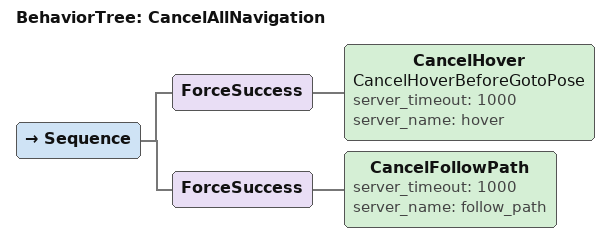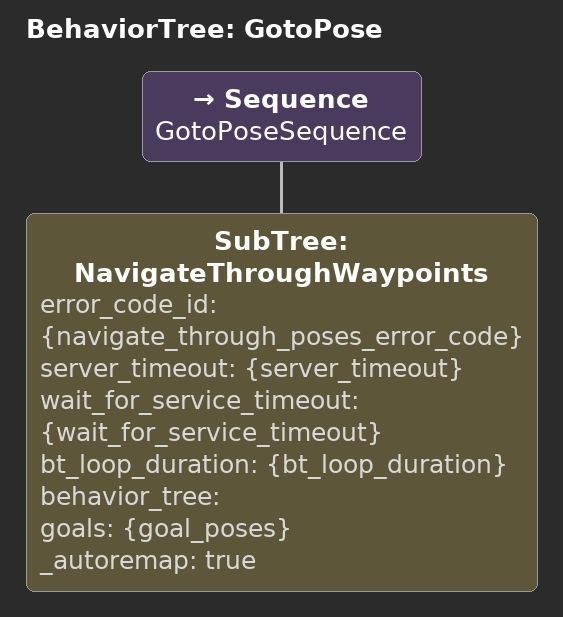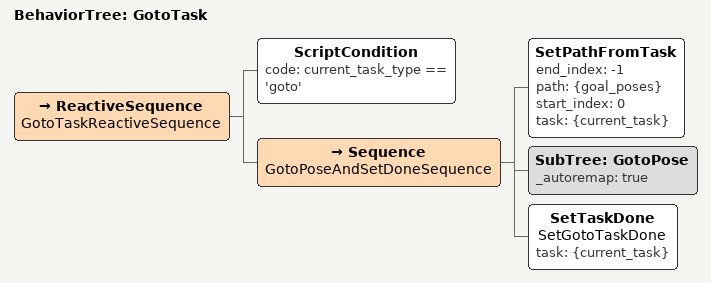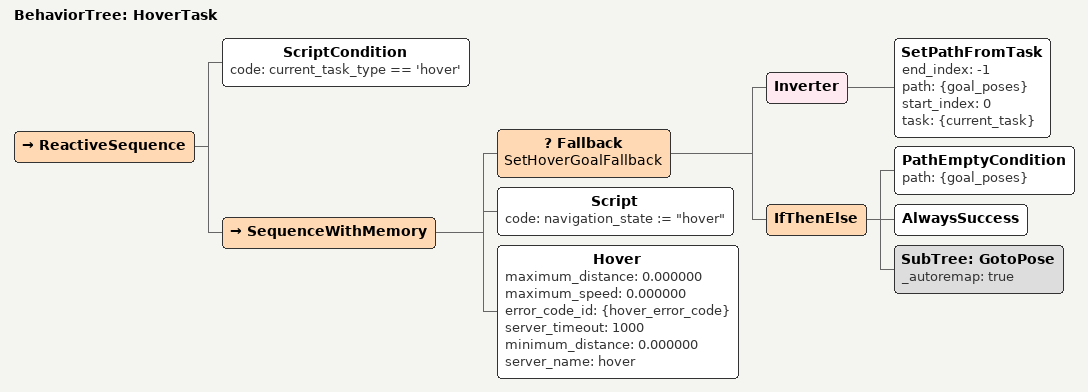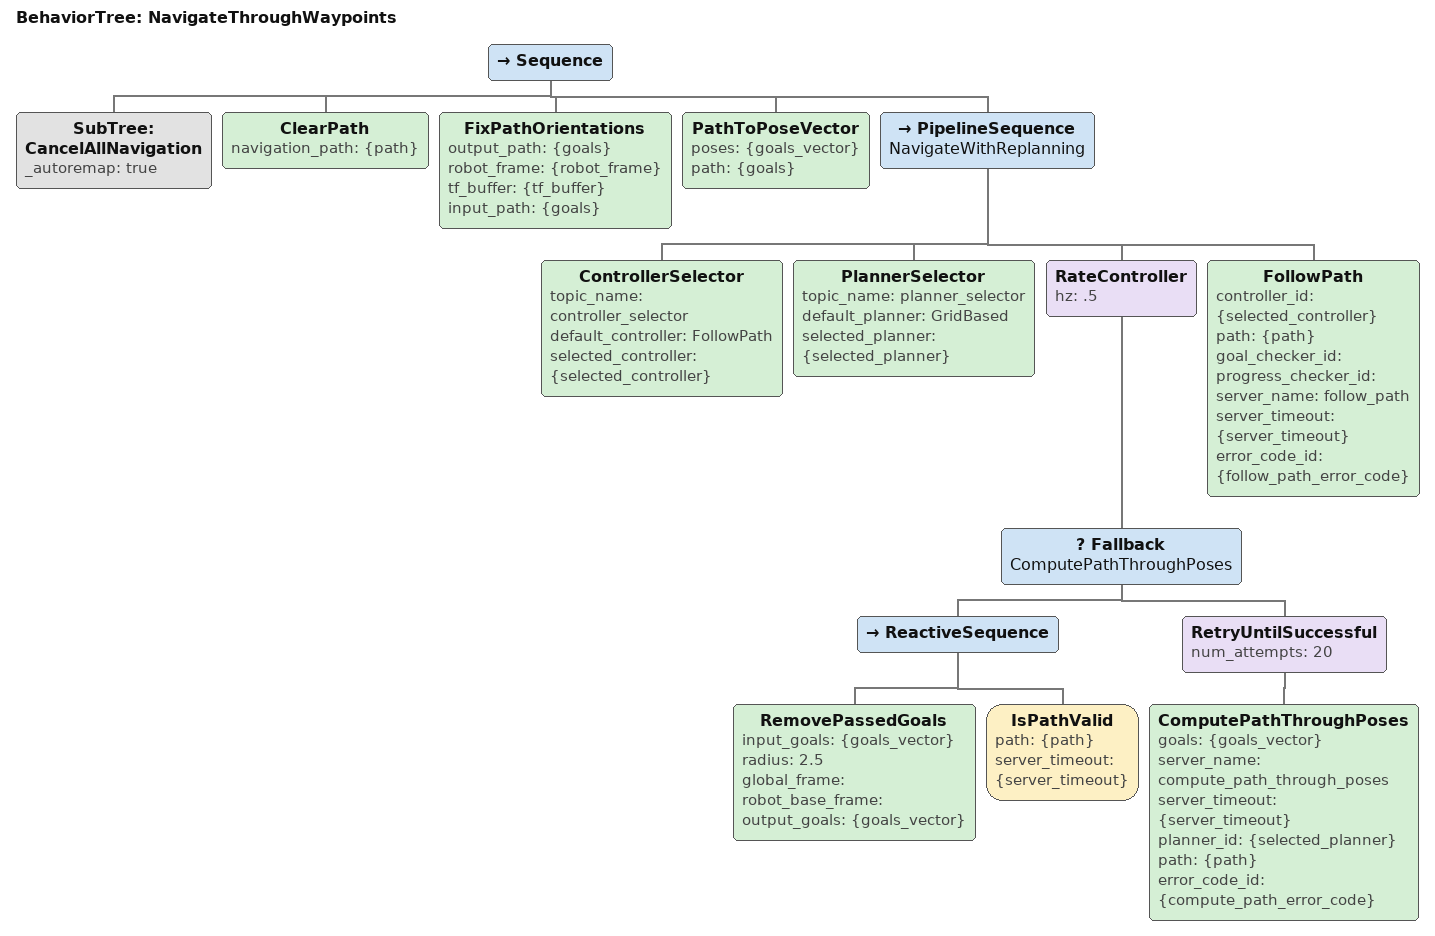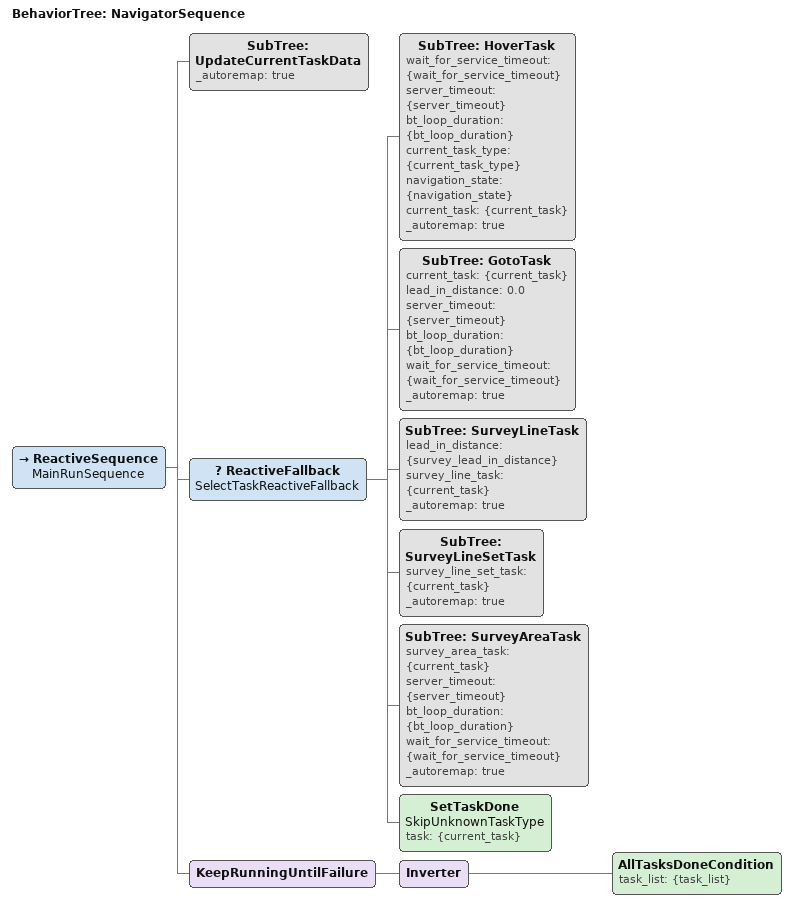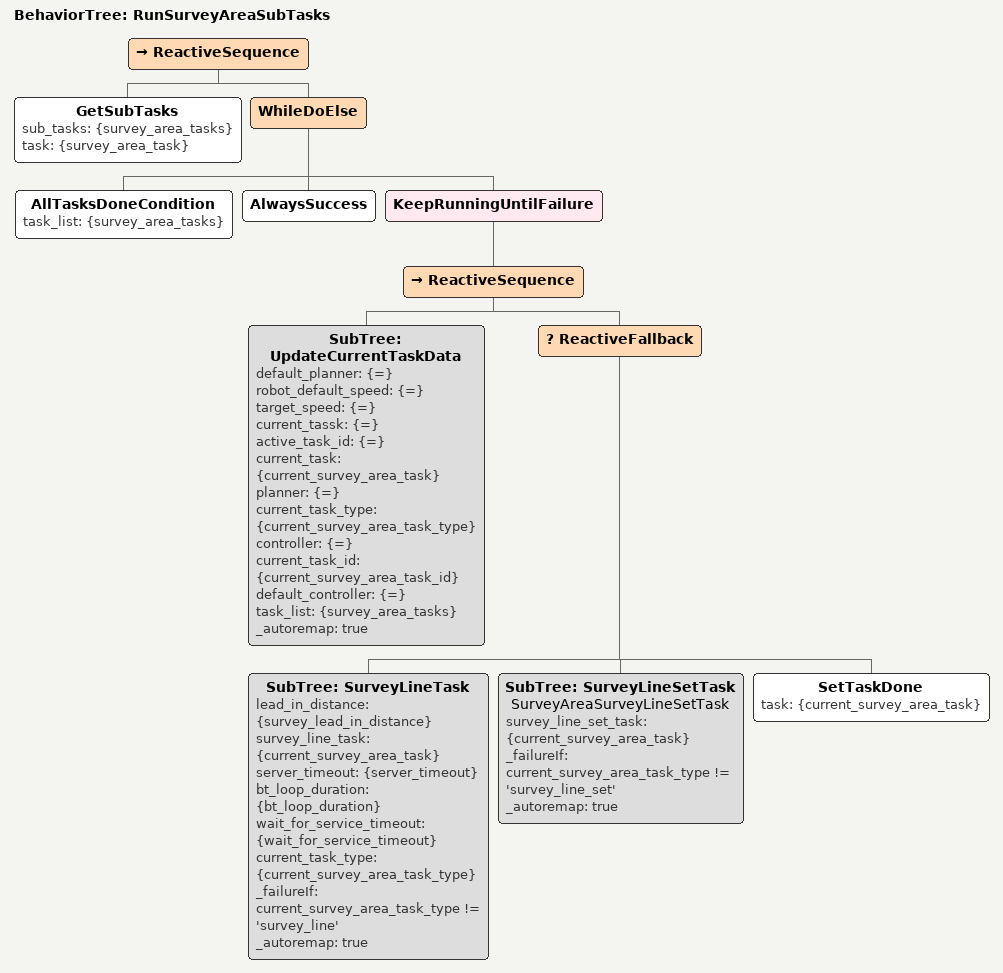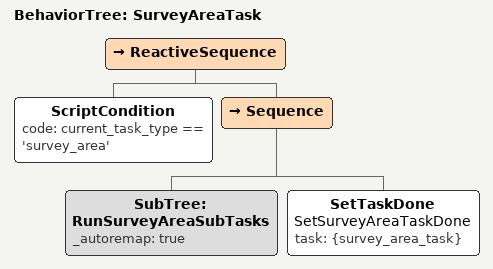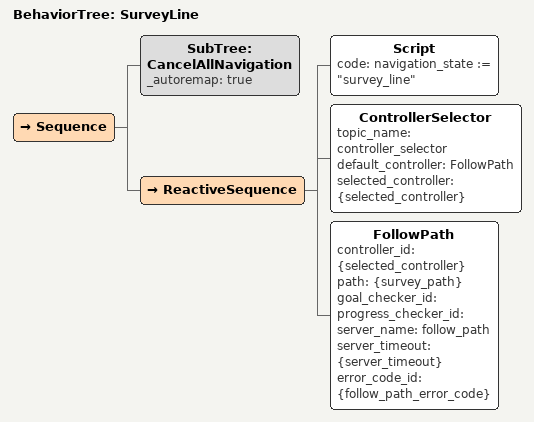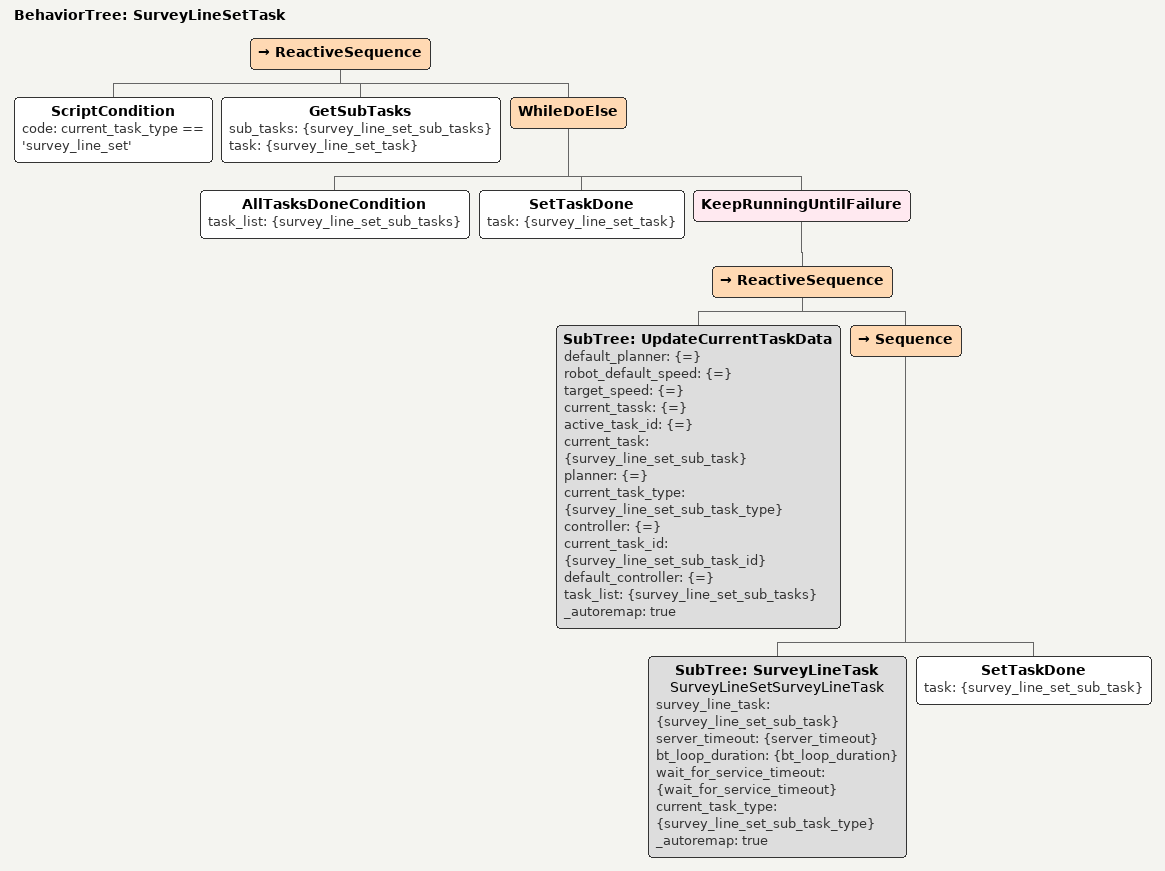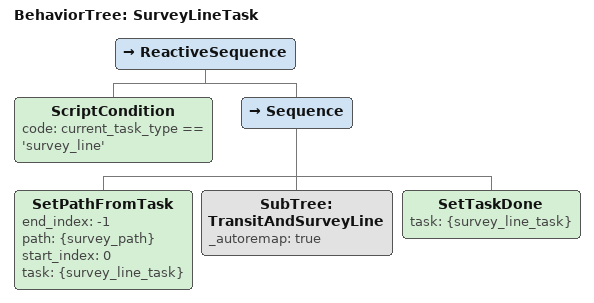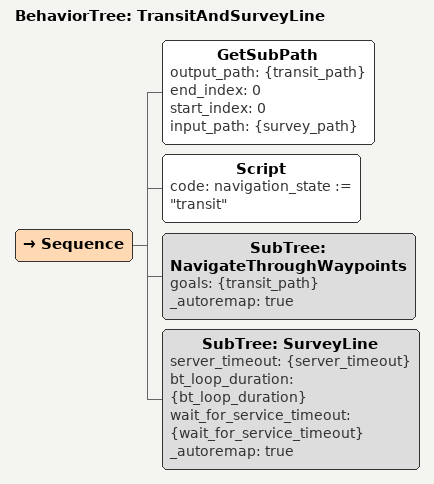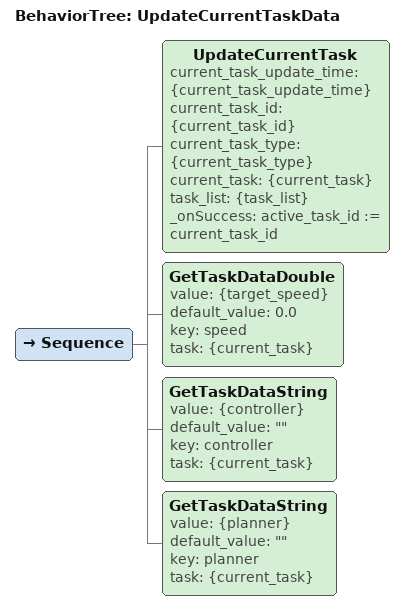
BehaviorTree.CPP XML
<?xml version="1.0" encoding="UTF-8"?>
<root BTCPP_format="4"
      main_tree_to_execute="NavigatorSequence">
  <BehaviorTree ID="CancelAllNavigation">
    <Sequence>
      <ForceSuccess>
        <CancelHover name="CancelHoverBeforeGotoPose"
                     server_timeout="1000"
                     server_name="hover"/>
      </ForceSuccess>
      <ForceSuccess>
        <CancelFollowPath server_timeout="1000"
                          server_name="follow_path"/>
      </ForceSuccess>
    </Sequence>
  </BehaviorTree>

  <BehaviorTree ID="GotoPose">
    <Sequence name="GotoPoseSequence">
      <SubTree ID="NavigateThroughWaypoints"
               error_code_id="{navigate_through_poses_error_code}"
               server_timeout="{server_timeout}"
               wait_for_service_timeout="{wait_for_service_timeout}"
               bt_loop_duration="{bt_loop_duration}"
               behavior_tree=""
               goals="{goal_poses}"
               _autoremap="true"/>
    </Sequence>
  </BehaviorTree>

  <BehaviorTree ID="GotoTask">
    <ReactiveSequence name="GotoTaskReactiveSequence">
      <ScriptCondition code="current_task_type == &apos;goto&apos;"/>
      <Sequence name="GotoPoseAndSetDoneSequence">
        <SetPathFromTask end_index="-1"
                         path="{goal_poses}"
                         start_index="0"
                         task="{current_task}"/>
        <SubTree ID="GotoPose"
                 _autoremap="true"/>
        <SetTaskDone name="SetGotoTaskDone"
                     task="{current_task}"/>
      </Sequence>
    </ReactiveSequence>
  </BehaviorTree>

  <BehaviorTree ID="HoverTask">
    <ReactiveSequence>
      <ScriptCondition code="current_task_type == &apos;hover&apos;"/>
      <SequenceWithMemory>
        <Fallback name="SetHoverGoalFallback">
          <Inverter>
            <SetPathFromTask end_index="-1"
                             path="{goal_poses}"
                             start_index="0"
                             task="{current_task}"/>
          </Inverter>
          <IfThenElse>
            <PathEmptyCondition path="{goal_poses}"/>
            <AlwaysSuccess/>
            <SubTree ID="GotoPose"
                     _autoremap="true"/>
          </IfThenElse>
        </Fallback>
        <Script code="navigation_state := &quot;hover&quot;"/>
        <Hover maximum_distance="0.000000"
               maximum_speed="0.000000"
               error_code_id="{hover_error_code}"
               server_timeout="1000"
               minimum_distance="0.000000"
               server_name="hover"/>
      </SequenceWithMemory>
    </ReactiveSequence>
  </BehaviorTree>

  <BehaviorTree ID="NavigateThroughWaypoints">
    <Sequence>
      <SubTree ID="CancelAllNavigation"
               _autoremap="true"/>
      <ClearPath navigation_path="{path}"/>
      <FixPathOrientations output_path="{goals}"
                           robot_frame="{robot_frame}"
                           tf_buffer="{tf_buffer}"
                           input_path="{goals}"/>
      <PathToPoseVector poses="{goals_vector}"
                        path="{goals}"/>
      <PipelineSequence name="NavigateWithReplanning">
        <ControllerSelector topic_name="controller_selector"
                            default_controller="FollowPath"
                            selected_controller="{selected_controller}"/>
        <PlannerSelector topic_name="planner_selector"
                         default_planner="GridBased"
                         selected_planner="{selected_planner}"/>
        <RateController hz=".5">
          <Fallback name="ComputePathThroughPoses">
            <ReactiveSequence>
              <RemovePassedGoals input_goals="{goals_vector}"
                                 radius="2.5"
                                 global_frame=""
                                 robot_base_frame=""
                                 output_goals="{goals_vector}"/>
              <IsPathValid path="{path}"
                           server_timeout="{server_timeout}"/>
            </ReactiveSequence>
            <RetryUntilSuccessful num_attempts="20">
              <ComputePathThroughPoses goals="{goals_vector}"
                                       server_name="compute_path_through_poses"
                                       server_timeout="{server_timeout}"
                                       planner_id="{selected_planner}"
                                       path="{path}"
                                       error_code_id="{compute_path_error_code}"/>
            </RetryUntilSuccessful>
          </Fallback>
        </RateController>
        <FollowPath controller_id="{selected_controller}"
                    path="{path}"
                    goal_checker_id=""
                    progress_checker_id=""
                    server_name="follow_path"
                    server_timeout="{server_timeout}"
                    error_code_id="{follow_path_error_code}"/>
      </PipelineSequence>
    </Sequence>
  </BehaviorTree>

  <BehaviorTree ID="NavigatorSequence">
    <ReactiveSequence name="MainRunSequence">
      <SubTree ID="UpdateCurrentTaskData"
               _autoremap="true"/>
      <ReactiveFallback name="SelectTaskReactiveFallback">
        <SubTree ID="HoverTask"
                 wait_for_service_timeout="{wait_for_service_timeout}"
                 server_timeout="{server_timeout}"
                 bt_loop_duration="{bt_loop_duration}"
                 current_task_type="{current_task_type}"
                 navigation_state="{navigation_state}"
                 current_task="{current_task}"
                 _autoremap="true"/>
        <SubTree ID="GotoTask"
                 current_task="{current_task}"
                 lead_in_distance="0.0"
                 server_timeout="{server_timeout}"
                 bt_loop_duration="{bt_loop_duration}"
                 wait_for_service_timeout="{wait_for_service_timeout}"
                 _autoremap="true"/>
        <SubTree ID="SurveyLineTask"
                 lead_in_distance="{survey_lead_in_distance}"
                 survey_line_task="{current_task}"
                 _autoremap="true"/>
        <SubTree ID="SurveyLineSetTask"
                 survey_line_set_task="{current_task}"
                 _autoremap="true"/>
        <SubTree ID="SurveyAreaTask"
                 survey_area_task="{current_task}"
                 server_timeout="{server_timeout}"
                 bt_loop_duration="{bt_loop_duration}"
                 wait_for_service_timeout="{wait_for_service_timeout}"
                 _autoremap="true"/>
        <SetTaskDone name="SkipUnknownTaskType"
                     task="{current_task}"/>
      </ReactiveFallback>
      <KeepRunningUntilFailure>
        <Inverter>
          <AllTasksDoneCondition task_list="{task_list}"/>
        </Inverter>
      </KeepRunningUntilFailure>
    </ReactiveSequence>
  </BehaviorTree>

  <BehaviorTree ID="RunSurveyAreaSubTasks">
    <ReactiveSequence>
      <GetSubTasks sub_tasks="{survey_area_tasks}"
                   task="{survey_area_task}"/>
      <WhileDoElse>
        <AllTasksDoneCondition task_list="{survey_area_tasks}"/>
        <AlwaysSuccess/>
        <KeepRunningUntilFailure>
          <ReactiveSequence>
            <SubTree ID="UpdateCurrentTaskData"
                     default_planner="{=}"
                     robot_default_speed="{=}"
                     target_speed="{=}"
                     current_tassk="{=}"
                     active_task_id="{=}"
                     current_task="{current_survey_area_task}"
                     planner="{=}"
                     current_task_type="{current_survey_area_task_type}"
                     controller="{=}"
                     current_task_id="{current_survey_area_task_id}"
                     default_controller="{=}"
                     task_list="{survey_area_tasks}"
                     _autoremap="true"/>
            <ReactiveFallback>
              <SubTree ID="SurveyLineTask"
                       lead_in_distance="{survey_lead_in_distance}"
                       survey_line_task="{current_survey_area_task}"
                       server_timeout="{server_timeout}"
                       bt_loop_duration="{bt_loop_duration}"
                       wait_for_service_timeout="{wait_for_service_timeout}"
                       current_task_type="{current_survey_area_task_type}"
                       _failureIf="current_survey_area_task_type != &apos;survey_line&apos;"
                       _autoremap="true"/>
              <SubTree ID="SurveyLineSetTask"
                       name="SurveyAreaSurveyLineSetTask"
                       survey_line_set_task="{current_survey_area_task}"
                       _failureIf="current_survey_area_task_type != &apos;survey_line_set&apos;"
                       _autoremap="true"/>
              <SetTaskDone task="{current_survey_area_task}"/>
            </ReactiveFallback>
          </ReactiveSequence>
        </KeepRunningUntilFailure>
      </WhileDoElse>
    </ReactiveSequence>
  </BehaviorTree>

  <!-- Simplified SurveyAreaTask: just runs sub-tasks without sonar coverage -->
  <BehaviorTree ID="SurveyAreaTask">
    <ReactiveSequence>
      <ScriptCondition code="current_task_type == &apos;survey_area&apos;"/>
      <Sequence>
        <SubTree ID="RunSurveyAreaSubTasks"
                 _autoremap="true"/>
        <SetTaskDone name="SetSurveyAreaTaskDone"
                     task="{survey_area_task}"/>
      </Sequence>
    </ReactiveSequence>
  </BehaviorTree>

  <BehaviorTree ID="SurveyLine">
    <Sequence>
      <SubTree ID="CancelAllNavigation"
               _autoremap="true"/>
      <ReactiveSequence>
        <Script code="navigation_state := &quot;survey_line&quot;"/>
        <ControllerSelector topic_name="controller_selector"
                            default_controller="FollowPath"
                            selected_controller="{selected_controller}"/>
        <FollowPath controller_id="{selected_controller}"
                    path="{survey_path}"
                    goal_checker_id=""
                    progress_checker_id=""
                    server_name="follow_path"
                    server_timeout="{server_timeout}"
                    error_code_id="{follow_path_error_code}"/>
      </ReactiveSequence>
    </Sequence>
  </BehaviorTree>

  <BehaviorTree ID="SurveyLineSetTask">
    <ReactiveSequence>
      <ScriptCondition code="current_task_type == &apos;survey_line_set&apos;"/>
      <GetSubTasks sub_tasks="{survey_line_set_sub_tasks}"
                   task="{survey_line_set_task}"/>
      <WhileDoElse>
        <AllTasksDoneCondition task_list="{survey_line_set_sub_tasks}"/>
        <SetTaskDone task="{survey_line_set_task}"/>
        <KeepRunningUntilFailure>
          <ReactiveSequence>
            <SubTree ID="UpdateCurrentTaskData"
                     default_planner="{=}"
                     robot_default_speed="{=}"
                     target_speed="{=}"
                     current_tassk="{=}"
                     active_task_id="{=}"
                     current_task="{survey_line_set_sub_task}"
                     planner="{=}"
                     current_task_type="{survey_line_set_sub_task_type}"
                     controller="{=}"
                     current_task_id="{survey_line_set_sub_task_id}"
                     default_controller="{=}"
                     task_list="{survey_line_set_sub_tasks}"
                     _autoremap="true"/>
            <Sequence>
              <SubTree ID="SurveyLineTask"
                       name="SurveyLineSetSurveyLineTask"
                       survey_line_task="{survey_line_set_sub_task}"
                       server_timeout="{server_timeout}"
                       bt_loop_duration="{bt_loop_duration}"
                       wait_for_service_timeout="{wait_for_service_timeout}"
                       current_task_type="{survey_line_set_sub_task_type}"
                       _autoremap="true"/>
              <SetTaskDone task="{survey_line_set_sub_task}"/>
            </Sequence>
          </ReactiveSequence>
        </KeepRunningUntilFailure>
      </WhileDoElse>
    </ReactiveSequence>
  </BehaviorTree>

  <BehaviorTree ID="SurveyLineTask">
    <ReactiveSequence>
      <ScriptCondition code="current_task_type == &apos;survey_line&apos;"/>
      <Sequence>
        <SetPathFromTask end_index="-1"
                         path="{survey_path}"
                         start_index="0"
                         task="{survey_line_task}"/>
        <SubTree ID="TransitAndSurveyLine"
                 _autoremap="true"/>
        <SetTaskDone task="{survey_line_task}"/>
      </Sequence>
    </ReactiveSequence>
  </BehaviorTree>

  <BehaviorTree ID="TransitAndSurveyLine">
    <Sequence>
      <GetSubPath output_path="{transit_path}"
                  end_index="0"
                  start_index="0"
                  input_path="{survey_path}"/>
      <Script code="navigation_state := &quot;transit&quot;"/>
      <SubTree ID="NavigateThroughWaypoints"
               goals="{transit_path}"
               _autoremap="true"/>
      <SubTree ID="SurveyLine"
               server_timeout="{server_timeout}"
               bt_loop_duration="{bt_loop_duration}"
               wait_for_service_timeout="{wait_for_service_timeout}"
               _autoremap="true"/>
    </Sequence>
  </BehaviorTree>

  <BehaviorTree ID="UpdateCurrentTaskData">
    <Sequence>
      <UpdateCurrentTask current_task_update_time="{current_task_update_time}"
                         current_task_id="{current_task_id}"
                         current_task_type="{current_task_type}"
                         current_task="{current_task}"
                         task_list="{task_list}"
                         _onSuccess="active_task_id := current_task_id"/>
      <GetTaskDataDouble value="{target_speed}"
                         default_value="0.0"
                         key="speed"
                         task="{current_task}"/>
      <GetTaskDataString value="{controller}"
                         default_value="&quot;&quot;"
                         key="controller"
                         task="{current_task}"/>
      <GetTaskDataString value="{planner}"
                         default_value="&quot;&quot;"
                         key="planner"
                         task="{current_task}"/>
    </Sequence>
  </BehaviorTree>

</root>
